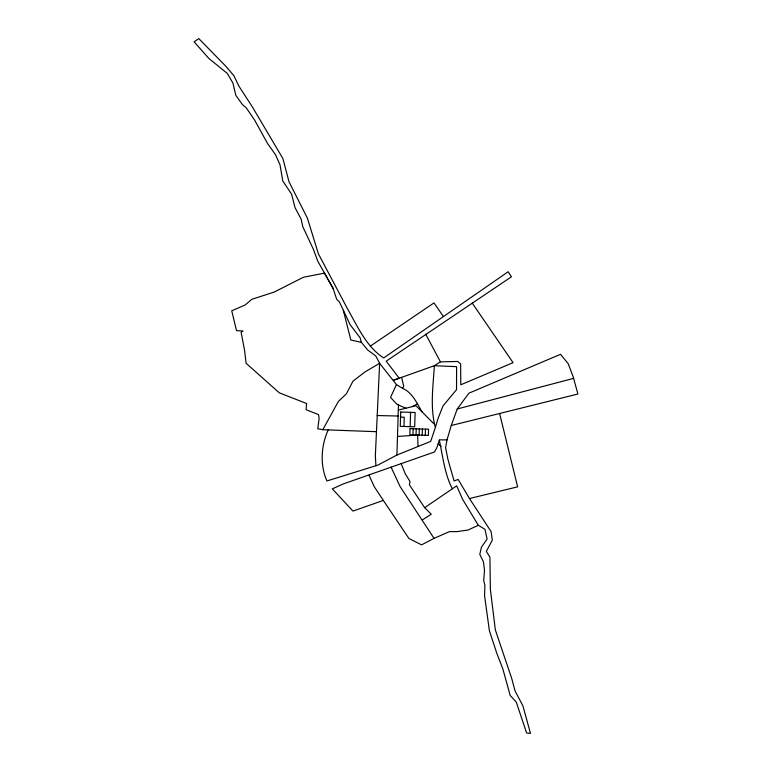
<?xml version="1.0" encoding="UTF-8"?>
<svg xmlns="http://www.w3.org/2000/svg" width="772" height="772" viewBox="0 0 772 772"><rect width="100%" height="100%" fill="white"/><g stroke="black" fill="none" stroke-linecap="round" stroke-linejoin="round"><path stroke-width="1.16" d="M451.244 425.517L577.89 394.019L573.249 377.054L568.24 363.766L560.559 354.29L468.913 393.18L457.236 408.986L451.244 425.517L447.007 439.876L439.229 439.876C442.858 456.233 444.489 473.497 452.315 488.83L424.648 507.677L409.411 484.835L410.019 481.506L405.175 473.641L401.179 463.567M328.225 429.907C321.046 445.531 319.83 465.217 326.961 480.956L377.807 465.14L396.904 455.046L398.487 405.001L396.847 404.161L390.535 397.397L396.422 384.562L379.631 363.322L375.732 355.95L367.626 349.938L361.421 342.382L360.09 337.779L350.121 324.674L339.284 301.707L336.698 299.285L333.022 288.284L324.501 273.134L303.377 277.264L274.272 292.028L251.778 299.333L245.168 304.988L231.735 310.798L236.521 330.619L243.055 330.995L241.115 332.336L244.541 350.073L246.085 363.255L279.3 392.842L306.6 403.515L306.05 409.652L318.537 414.641L319.125 418.463L317.755 428.759L322.821 429.705L376.427 431.693M403.968 426.472L404.267 417.227L400.562 417.102M410.135 426.675L410.598 412.344M412.952 434.897L413.155 428.73M416.031 434.993L416.233 428.827M419.119 435.09L419.312 428.923M422.197 435.196L422.4 429.029M425.285 435.292L425.478 429.126M396.904 455.046L430.699 441.381L435.369 427.437C429.898 407.606 433.179 386.289 434.337 365.716L440.436 361.865L457.661 361.46L460.633 363.921L460.787 384.794L513.052 362.657L472.213 303.049M447.007 439.876L445.589 447.625L447.895 459.253L454.1 480.966L458.172 479.451L469.472 498.538L491.088 531.57L492.324 540.149L486.341 551.372L489.921 557.172L490.365 589.287L495.344 629.923L511.788 678.704L515.021 690.853L522.885 705.811L530.489 733.4L526.591 732.966L516.265 702.057L510.186 695.476L502.794 668.745L496.83 653.421L489.39 630.695L484.575 595.752L484.884 585.166L483.687 580.534L484.517 570.17L483.426 561.842L479.798 554.383L481.438 547.203L487.113 538.991L484.941 529.303L478.322 525.278L462.708 499.484L456.648 485.829L452.315 488.83M435.369 427.437L438.235 417.951L443.089 405.84L456.522 389.667L456.599 366.671L434.337 365.716L393.421 380.278L399.192 378.212L386.203 361.151L511.421 276.82L508.15 271.754L383.665 357.967C366.024 346.483 357.359 325.958 347.236 308.289L318.373 253.785L307.362 218.09L289.037 181.845L282.899 158.559L252.376 106.922L238.809 86.001L233.887 75.704L225.916 66.344L198.8 38.6L194.11 41.804L208.749 58.354L227.296 73.427L232.893 82.971L235.798 95.274L242.369 104.529L246.278 107.848L254.567 119.998L267.488 143.389L275.498 154.709L279.995 164.716L282.774 180.986L291.604 194.148L295.058 207.707L301.157 219.171L302.817 226.756L313.471 249.481L317.755 261.139L333.022 288.284M439.355 440.31L436.74 447.972L434.453 451.987L342.652 484.15L332.317 488.879L352.968 511.083L383.337 500.41L408.909 538.48L421.57 544.858L434.047 538.364L449.4 531.638L456.937 531.618L468.083 530.017L478.322 525.278M422.197 412.007C416.822 403.293 412.644 392.668 402.588 388.345L403.727 386.203L401.594 377.363M322.821 429.705L338.31 401.546L346.377 393.807L352.997 381.146L365.04 371.892L379.631 363.322L375.356 455.702L375.896 465.748M370.338 346.117L433.999 302.913L443.446 316.559M422.294 519.952L431.268 514.22L424.648 507.677M412.412 406.603L417.343 403.862M457.236 408.986L573.606 378.377M398.323 410.077L415.973 405.725L433.941 423.857M469.472 498.538L517.636 486.842L499.6 413.483M397.474 436.469L417.652 435.041L418.019 446.515M377.161 415.529L398.13 416.031M361.421 342.382L350.806 339.979L343.328 310.267M398.487 405.001L405.918 408.205M396.422 384.562L402.588 388.345M438.12 443.919L441.15 446.322M383.337 500.41L374.372 486.9L369.026 475.205M434.047 538.364L400.176 486.707L391.057 467.089M425.69 334.16L440.436 361.865M400.726 412.026L400.263 426.356L414.68 426.82L415.143 412.489L400.726 412.026M410.067 428.624L409.864 434.79L428.363 435.389L428.566 429.222L410.067 428.624"/></g></svg>
